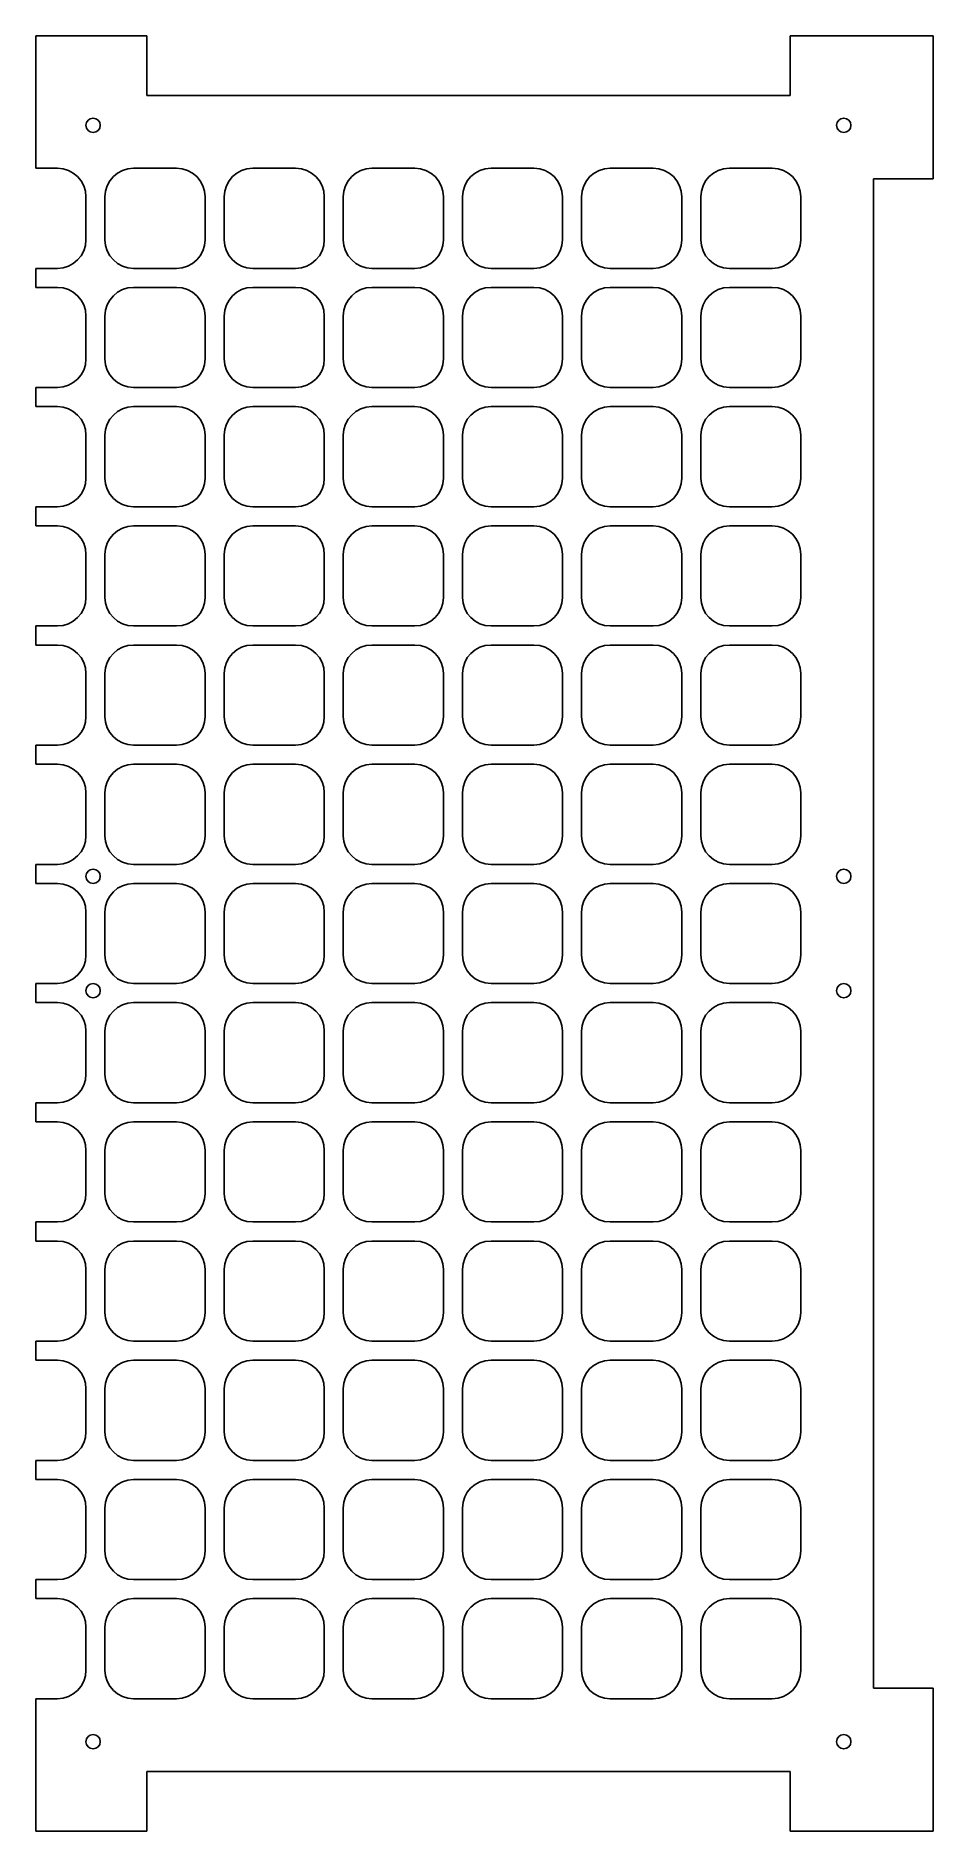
# Model space of a CAD drawing. Header units: millimetres. Extents: x 0 to 251, y 0 to 502.
import ezdxf

# ---------------------------------------------------------------- set-up
doc = ezdxf.new("R2010")
doc.units = ezdxf.units.MM
doc.layers.get('0').update_dxf_attribs({"lineweight": 25})

# ---------------------------------------------------------------- blocks, each defined once
blk = doc.blocks.new('gat28mm')
for p, q in [((6, 14), (-6, 14)), ((-14, 6), (-14, -6)), ((14, -6), (14, 6)), ((-6, -14), (6, -14))]:
    blk.add_line(p, q)
for centre, start, end in [((-6, 6), 90, 180), ((6, 6), 0, 90), ((-6, -6), 180, 270), ((6, -6), 270, 0)]:
    blk.add_arc(centre, 8, start, end)
blk = doc.blocks.new('half-hole')
for p, q in [((6, 28), (0, 28)), ((14, 8), (14, 20)), ((0, 0), (6, 0))]:
    blk.add_line(p, q)
for centre, start, end in [((6, 20), 0, 90), ((6, 8), 270, 0)]:
    blk.add_arc(centre, 8, start, end)

msp = doc.modelspace()

# ---------------------------------------------------------------- linework, layer by layer
for p, q in [((0, 502), (31, 502)), ((0, 502), (0, 465)), ((31, 485.33), (31, 502)), ((211, 502), (251, 502)), ((211, 502), (211, 485.33)), ((251, 502), (251, 462)), ((211, 485.33), (31, 485.33)), ((234.33, 462), (234.33, 40)), ((234.33, 462), (251, 462)), ((0, 437), (0, 431.67)), ((0, 398.33), (0, 403.67)), ((0, 403.67), (0, 398.33)), ((0, 365), (0, 370.33)), ((0, 370.33), (0, 365)), ((0, 331.67), (0, 337)), ((0, 337), (0, 331.67)), ((0, 298.33), (0, 303.67)), ((0, 303.67), (0, 298.33)), ((0, 265), (0, 270.33)), ((0, 270.33), (0, 265)), ((0, 231.67), (0, 237)), ((0, 198.33), (0, 203.67)), ((0, 165), (0, 170.33)), ((0, 131.67), (0, 137)), ((0, 98.33), (0, 103.67)), ((0, 65), (0, 70.33)), ((0, 0), (0, 37)), ((234.33, 40), (251, 40)), ((251, 0), (251, 40)), ((31, 16.67), (31, 0)), ((211, 16.67), (31, 16.67)), ((211, 0), (211, 16.67)), ((0, 0), (31, 0)), ((211, 0), (251, 0))]:
    msp.add_line(p, q)
for centre in [(16, 477), (226, 477), (16, 267), (226, 267), (16, 235), (226, 235), (16, 25), (226, 25)]:
    msp.add_circle(centre, 2)
for centre in [(211, 485.33), (234.33, 220), (234.33, 40), (211, 16.67)]:
    msp.add_arc(centre, 0, 0, 0)

# ---------------------------------------------------------------- block references
for name, p, rotation in [('half-hole', (0, 437), 360), ('gat28mm', (33.33, 451), 90), ('gat28mm', (66.67, 451), 90), ('gat28mm', (100, 451), 90), ('gat28mm', (133.33, 451), 90), ('gat28mm', (166.67, 451), 90), ('gat28mm', (200, 451), 90), ('half-hole', (0, 403.67), 360), ('gat28mm', (33.33, 417.67), 90), ('gat28mm', (66.67, 417.67), 90), ('gat28mm', (100, 417.67), 90), ('gat28mm', (133.33, 417.67), 90), ('gat28mm', (166.67, 417.67), 90), ('gat28mm', (200, 417.67), 90), ('half-hole', (0, 370.33), 360), ('gat28mm', (33.33, 384.33), 90), ('gat28mm', (66.67, 384.33), 90), ('gat28mm', (100, 384.33), 90), ('gat28mm', (133.33, 384.33), 90), ('gat28mm', (166.67, 384.33), 90), ('gat28mm', (200, 384.33), 90), ('half-hole', (0, 337), 360), ('gat28mm', (33.33, 351), 90), ('gat28mm', (66.67, 351), 90), ('gat28mm', (100, 351), 90), ('gat28mm', (133.33, 351), 90), ('gat28mm', (166.67, 351), 90), ('gat28mm', (200, 351), 90), ('half-hole', (0, 303.67), 360), ('gat28mm', (33.33, 317.67), 90), ('gat28mm', (66.67, 317.67), 90), ('gat28mm', (100, 317.67), 90), ('gat28mm', (133.33, 317.67), 90), ('gat28mm', (166.67, 317.67), 90), ('gat28mm', (200, 317.67), 90), ('half-hole', (0, 270.33), 360), ('gat28mm', (33.33, 284.33), 90), ('gat28mm', (66.67, 284.33), 90), ('gat28mm', (100, 284.33), 90), ('gat28mm', (133.33, 284.33), 90), ('gat28mm', (166.67, 284.33), 90), ('gat28mm', (200, 284.33), 90), ('half-hole', (0, 237), 360), ('gat28mm', (33.33, 251), 90), ('gat28mm', (66.67, 251), 90), ('gat28mm', (100, 251), 90), ('gat28mm', (133.33, 251), 90), ('gat28mm', (166.67, 251), 90), ('gat28mm', (200, 251), 90), ('half-hole', (0, 203.67), 360), ('gat28mm', (33.33, 217.67), 90), ('gat28mm', (66.67, 217.67), 90), ('gat28mm', (100, 217.67), 90), ('gat28mm', (133.33, 217.67), 90), ('gat28mm', (166.67, 217.67), 90), ('gat28mm', (200, 217.67), 90), ('half-hole', (0, 170.33), 360), ('gat28mm', (33.33, 184.33), 90), ('gat28mm', (66.67, 184.33), 90), ('gat28mm', (100, 184.33), 90), ('gat28mm', (133.33, 184.33), 90), ('gat28mm', (166.67, 184.33), 90), ('gat28mm', (200, 184.33), 90), ('half-hole', (0, 137), 360), ('gat28mm', (33.33, 151), 90), ('gat28mm', (66.67, 151), 90), ('gat28mm', (100, 151), 90), ('gat28mm', (133.33, 151), 90), ('gat28mm', (166.67, 151), 90), ('gat28mm', (200, 151), 90), ('half-hole', (0, 103.67), 360), ('gat28mm', (33.33, 117.67), 90), ('gat28mm', (66.67, 117.67), 90), ('gat28mm', (100, 117.67), 90), ('gat28mm', (133.33, 117.67), 90), ('gat28mm', (166.67, 117.67), 90), ('gat28mm', (200, 117.67), 90), ('half-hole', (0, 70.33), 360), ('gat28mm', (33.33, 84.33), 90), ('gat28mm', (66.67, 84.33), 90), ('gat28mm', (100, 84.33), 90), ('gat28mm', (133.33, 84.33), 90), ('gat28mm', (166.67, 84.33), 90), ('gat28mm', (200, 84.33), 90), ('half-hole', (0, 37), 360), ('gat28mm', (33.33, 51), 90), ('gat28mm', (66.67, 51), 90), ('gat28mm', (100, 51), 90), ('gat28mm', (133.33, 51), 90), ('gat28mm', (166.67, 51), 90), ('gat28mm', (200, 51), 90)]:
    msp.add_blockref(name, p, dxfattribs=dict(rotation=rotation))

doc.saveas('drawing.dxf')
